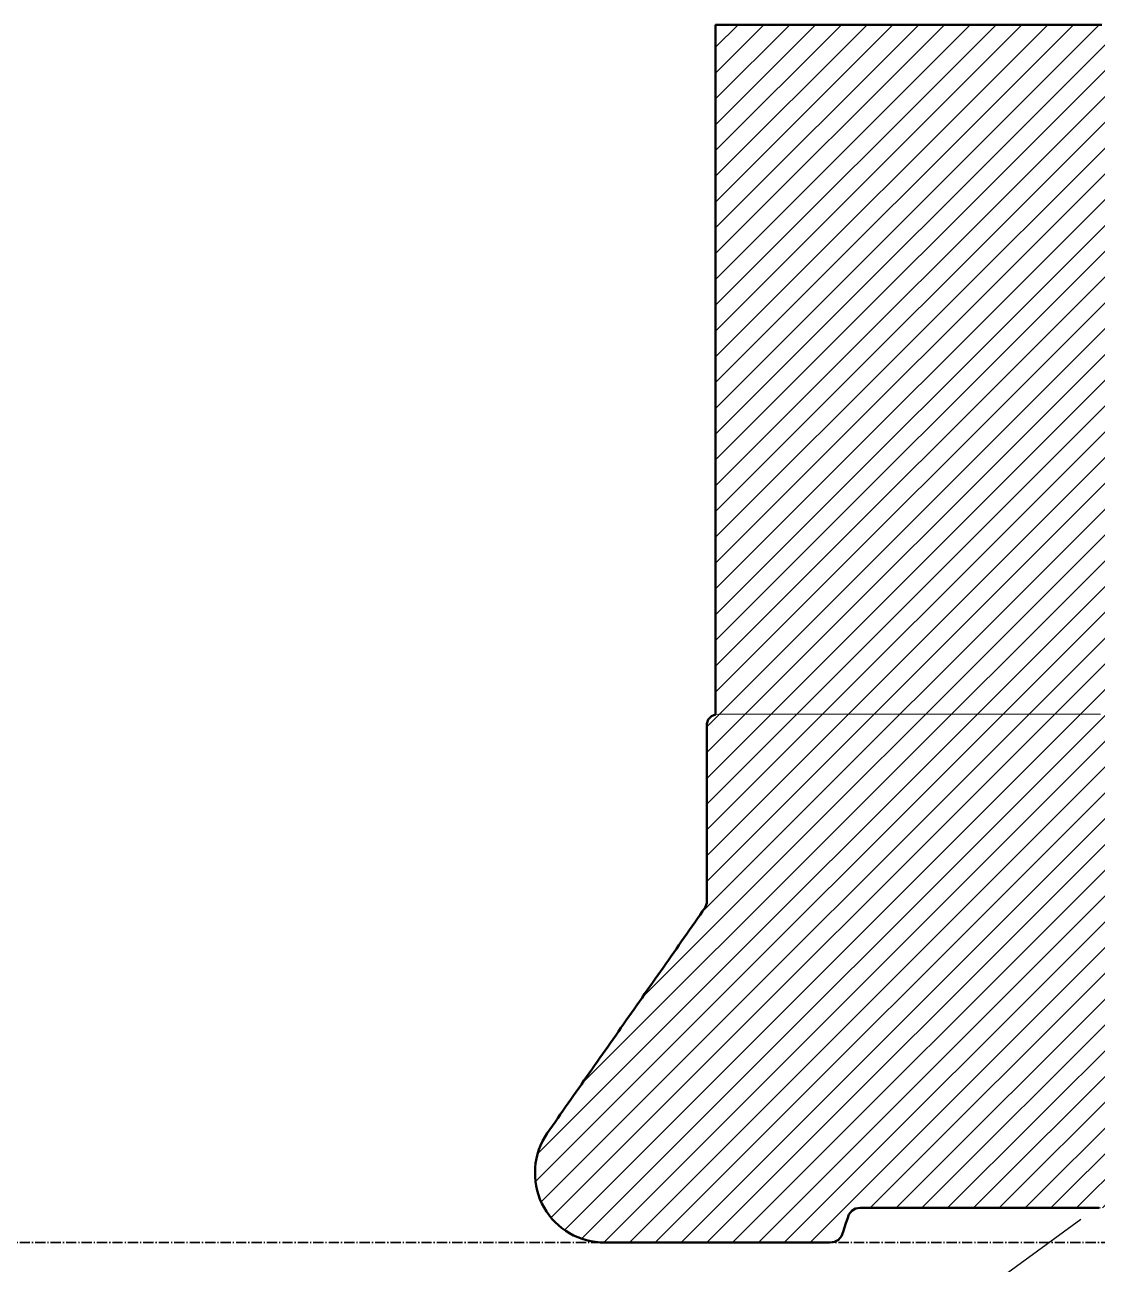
# Model space of a CAD drawing. Header units: millimetres. Extents: x 0 to 841, y 0 to 594.
# Drawn here: x 78.1 to 171.4, y 342.1 to 450 of the extents above; entities that cross this region are included whole.
import ezdxf

# ---------------------------------------------------------------- set-up
doc = ezdxf.new("R2010")
doc.units = ezdxf.units.MM
doc.header["$LTSCALE"] = 0.35
doc.linetypes.add('DASHDOT', pattern=[3.556, 2.54, -0.508, 0, -0.508])
doc.layers.add('09_РАЗМЕРЫ', color=7, linetype='CONTINUOUS')
for name, color, linetype, lineweight in [('20_ВИДИМЫЕ', 7, 'CONTINUOUS', 50), ('22_ТОНКИЕ', 7, 'CONTINUOUS', 18), ('23_ШТРИХОВКА', 7, 'CONTINUOUS', 18), ('26_РАЗЪЁМ', 7, 'DASHDOT', 35)]:
    doc.layers.add(name, color=color, linetype=linetype, lineweight=lineweight)

msp = doc.modelspace()

# ---------------------------------------------------------------- hatches: boundary and pattern name
at = {"layer": '23_ШТРИХОВКА'}
h = msp.add_hatch(dxfattribs=at)
h.set_pattern_fill('ANSI31', scale=0.5)
h.paths.add_polyline_path([(198.02, 347), (197.62, 347), (197.22, 347), (196.82, 347), (196.42, 347), (196.02, 347), (195.62, 347), (195.22, 347), (194.82, 347), (194.42, 347), (194.02, 347), (193.62, 347), (193.22, 347), (192.82, 347), (192.42, 347), (192.02, 347), (191.62, 347), (191.22, 347), (190.82, 347), (190.42, 347), (190.02, 347), (189.62, 347), (189.22, 347), (188.82, 347), (188.42, 347), (188.02, 347), (187.61, 347), (187.21, 347), (186.81, 347), (186.41, 347), (186.01, 347), (185.61, 347), (185.21, 347), (184.81, 347), (184.41, 347), (184.01, 347), (183.61, 347), (183.21, 347), (182.81, 347), (182.41, 347), (182.01, 347), (181.61, 347), (181.21, 347), (180.81, 347), (180.41, 347), (180.01, 347), (179.61, 347), (179.21, 347), (178.81, 347), (178.41, 347), (178.01, 347), (177.61, 347), (177.21, 347), (176.81, 347), (176.41, 347), (176.01, 347), (175.61, 347), (175.21, 347), (174.81, 347), (174.41, 347), (174.01, 347), (173.61, 347), (173.21, 347), (172.81, 347), (172.41, 347), (172.01, 347), (171.61, 347), (171.21, 347), (170.81, 347), (170.41, 347), (170.01, 347), (169.61, 347), (169.21, 347), (168.81, 347), (168.41, 347), (168.01, 347), (167.61, 347), (167.21, 347), (166.81, 347), (166.41, 347), (166.01, 347), (165.61, 347), (165.21, 347), (164.81, 347), (164.41, 347), (164.01, 347), (163.6, 347), (163.2, 347), (162.8, 347), (162.4, 347), (162, 347), (161.6, 347), (161.2, 347), (160.8, 347), (160.4, 347), (160, 347), (159.6, 347), (159.2, 347), (158.8, 347), (158.4, 347), (158, 347), (157.6, 347), (157.2, 347), (156.8, 347), (156.4, 347), (156, 347), (155.6, 347), (155.2, 347), (154.8, 347), (154.4, 347), (154, 347), (153.6, 347), (153.2, 347), (152.8, 347), (152.4, 347), (152, 347), (151.6, 347), (151.2, 347), (150.8, 347), (150.4, 346.95), (150.06, 346.75), (149.82, 346.43), (149.69, 346.06), (149.56, 345.68), (149.43, 345.3), (149.31, 344.92), (149.17, 344.54), (148.92, 344.23), (148.57, 344.04), (148.17, 344), (147.77, 344), (147.37, 344), (146.97, 344), (146.57, 344), (146.17, 344), (145.77, 344), (145.37, 344), (144.97, 344), (144.57, 344), (144.17, 344), (143.77, 344), (143.37, 344), (142.97, 344), (142.57, 344), (142.17, 344), (141.77, 344), (141.37, 344), (140.97, 344), (140.57, 344), (140.17, 344), (139.77, 344), (139.37, 344), (138.97, 344), (138.57, 344), (138.17, 344), (137.77, 344), (137.37, 344), (136.97, 344), (136.57, 344), (136.17, 344), (135.77, 344), (135.37, 344), (134.97, 344), (134.57, 344), (134.17, 344), (133.77, 344), (133.37, 344), (132.97, 344), (132.57, 344), (132.17, 344), (131.77, 344), (131.37, 344), (130.97, 344), (130.57, 344), (130.17, 344), (129.77, 344), (129.37, 344), (128.97, 344), (128.57, 344), (128.17, 344.01), (127.77, 344.04), (127.37, 344.11), (126.98, 344.2), (126.6, 344.31), (126.22, 344.45), (125.86, 344.61), (125.51, 344.8), (125.17, 345.01), (124.84, 345.24), (124.53, 345.5), (124.24, 345.77), (123.97, 346.07), (123.72, 346.38), (123.49, 346.7), (123.28, 347.05), (123.09, 347.4), (122.93, 347.77), (122.79, 348.14), (122.68, 348.53), (122.6, 348.92), (122.54, 349.31), (122.51, 349.71), (122.5, 350.11), (122.51, 350.51), (122.55, 350.91), (122.62, 351.3), (122.71, 351.69), (122.83, 352.08), (122.98, 352.45), (123.14, 352.81), (123.34, 353.16), (123.55, 353.5), (123.78, 353.83), (124.01, 354.16), (124.24, 354.48), (124.47, 354.81), (124.7, 355.14), (124.93, 355.47), (125.16, 355.8), (125.39, 356.12), (125.62, 356.45), (125.85, 356.78), (126.08, 357.11), (126.31, 357.43), (126.53, 357.76), (126.76, 358.09), (126.99, 358.42), (127.22, 358.75), (127.45, 359.07), (127.68, 359.4), (127.91, 359.73), (128.14, 360.06), (128.37, 360.38), (128.6, 360.71), (128.83, 361.04), (129.06, 361.37), (129.29, 361.7), (129.52, 362.02), (129.75, 362.35), (129.98, 362.68), (130.21, 363.01), (130.44, 363.34), (130.67, 363.66), (130.9, 363.99), (131.13, 364.32), (131.35, 364.65), (131.58, 364.97), (131.81, 365.3), (132.04, 365.63), (132.27, 365.96), (132.5, 366.29), (132.73, 366.61), (132.96, 366.94), (133.19, 367.27), (133.42, 367.6), (133.65, 367.92), (133.88, 368.25), (134.11, 368.58), (134.34, 368.91), (134.57, 369.24), (134.8, 369.56), (135.03, 369.89), (135.26, 370.22), (135.49, 370.55), (135.72, 370.87), (135.95, 371.2), (136.18, 371.53), (136.4, 371.86), (136.63, 372.19), (136.86, 372.51), (137.09, 372.84), (137.32, 373.17), (137.44, 373.53), (137.44, 373.93), (137.44, 374.33), (137.44, 374.73), (137.44, 375.13), (137.44, 375.53), (137.44, 375.93), (137.44, 376.33), (137.44, 376.73), (137.44, 377.13), (137.44, 377.53), (137.44, 377.93), (137.44, 378.33), (137.44, 378.73), (137.44, 379.13), (137.44, 379.53), (137.44, 379.93), (137.44, 380.33), (137.44, 380.73), (137.44, 381.13), (137.44, 381.53), (137.44, 381.93), (137.44, 382.33), (137.44, 382.74), (137.44, 383.14), (137.44, 383.54), (137.44, 383.94), (137.44, 384.34), (137.44, 384.74), (137.44, 385.14), (137.44, 385.54), (137.44, 385.94), (137.44, 386.34), (137.44, 386.74), (137.44, 387.14), (137.44, 387.54), (137.44, 387.94), (137.44, 388.34), (137.44, 388.74), (137.45, 389.14), (137.58, 389.51), (137.85, 389.81), (138.21, 389.97), (138.22, 390.37), (138.22, 390.77), (138.22, 391.17), (138.22, 391.57), (138.22, 391.97), (138.22, 392.37), (138.22, 392.77), (138.22, 393.17), (138.22, 393.57), (138.22, 393.97), (138.22, 394.37), (138.22, 394.77), (138.22, 395.17), (138.22, 395.57), (138.22, 395.97), (138.22, 396.37), (138.22, 396.77), (138.22, 397.17), (138.22, 397.57), (138.22, 397.97), (138.22, 398.37), (138.22, 398.77), (138.22, 399.17), (138.22, 399.57), (138.22, 399.97), (138.22, 400.37), (138.22, 400.77), (138.22, 401.17), (138.22, 401.57), (138.22, 401.97), (138.22, 402.37), (138.22, 402.77), (138.22, 403.17), (138.22, 403.57), (138.22, 403.97), (138.22, 404.37), (138.22, 404.77), (138.22, 405.17), (138.22, 405.57), (138.22, 405.97), (138.22, 406.37), (138.22, 406.77), (138.22, 407.17), (138.22, 407.57), (138.22, 407.97), (138.22, 408.37), (138.22, 408.78), (138.22, 409.18), (138.22, 409.58), (138.22, 409.98), (138.22, 410.38), (138.22, 410.78), (138.22, 411.18), (138.22, 411.58), (138.22, 411.98), (138.22, 412.38), (138.22, 412.78), (138.22, 413.18), (138.22, 413.58), (138.22, 413.98), (138.22, 414.38), (138.22, 414.78), (138.22, 415.18), (138.22, 415.58), (138.22, 415.98), (138.22, 416.38), (138.22, 416.78), (138.22, 417.18), (138.22, 417.58), (138.22, 417.98), (138.22, 418.38), (138.22, 418.78), (138.22, 419.18), (138.22, 419.58), (138.22, 419.98), (138.22, 420.38), (138.22, 420.78), (138.22, 421.18), (138.22, 421.58), (138.22, 421.98), (138.22, 422.38), (138.22, 422.78), (138.22, 423.18), (138.22, 423.58), (138.22, 423.98), (138.22, 424.38), (138.22, 424.78), (138.22, 425.18), (138.22, 425.58), (138.22, 425.98), (138.22, 426.38), (138.22, 426.78), (138.22, 427.18), (138.22, 427.58), (138.22, 427.98), (138.22, 428.38), (138.22, 428.78), (138.22, 429.18), (138.22, 429.58), (138.22, 429.98), (138.22, 430.38), (138.22, 430.78), (138.22, 431.18), (138.22, 431.58), (138.22, 431.98), (138.22, 432.38), (138.22, 432.79), (138.22, 433.19), (138.22, 433.59), (138.22, 433.99), (138.22, 434.39), (138.22, 434.79), (138.22, 435.19), (138.22, 435.59), (138.22, 435.99), (138.22, 436.39), (138.22, 436.79), (138.22, 437.19), (138.22, 437.59), (138.22, 437.99), (138.22, 438.39), (138.22, 438.79), (138.22, 439.19), (138.22, 439.59), (138.22, 439.99), (138.22, 440.39), (138.22, 440.79), (138.22, 441.19), (138.22, 441.59), (138.22, 441.99), (138.22, 442.39), (138.22, 442.79), (138.22, 443.19), (138.22, 443.59), (138.22, 443.99), (138.22, 444.39), (138.22, 444.79), (138.22, 445.19), (138.22, 445.59), (138.22, 445.99), (138.22, 446.39), (138.22, 446.79), (138.22, 447.19), (138.22, 447.59), (138.22, 447.99), (138.22, 448.39), (138.22, 448.79), (138.22, 449.19), (138.22, 449.59), (138.22, 449.99), (138.61, 450), (139.01, 450), (139.41, 450), (139.81, 450), (140.21, 450), (140.61, 450), (141.01, 450), (141.41, 450), (141.81, 450), (142.21, 450), (142.61, 450), (143.01, 450), (143.41, 450), (143.81, 450), (144.21, 450), (144.62, 450), (145.02, 450), (145.42, 450), (145.82, 450), (146.22, 450), (146.62, 450), (147.02, 450), (147.42, 450), (147.82, 450), (148.22, 450), (148.62, 450), (149.02, 450), (149.42, 450), (149.82, 450), (150.22, 450), (150.62, 450), (151.02, 450), (151.42, 450), (151.82, 450), (152.22, 450), (152.62, 450), (153.02, 450), (153.42, 450), (153.82, 450), (154.22, 450), (154.62, 450), (155.02, 450), (155.42, 450), (155.82, 450), (156.22, 450), (156.62, 450), (157.02, 450), (157.42, 450), (157.82, 450), (158.22, 450), (158.62, 450), (159.02, 450), (159.42, 450), (159.82, 450), (160.22, 450), (160.62, 450), (161.02, 450), (161.42, 450), (161.82, 450), (162.22, 450), (162.62, 450), (163.02, 450), (163.42, 450), (163.82, 450), (164.22, 450), (164.62, 450), (165.02, 450), (165.42, 450), (165.82, 450), (166.22, 450), (166.62, 450), (167.02, 450), (167.42, 450), (167.82, 450), (168.23, 450), (168.63, 450), (169.03, 450), (169.43, 450), (169.83, 450), (170.23, 450), (170.63, 450), (171.03, 450), (171.43, 450), (171.83, 450), (172.23, 450), (172.63, 450), (173.03, 450), (173.43, 450), (173.83, 450), (174.23, 450), (174.63, 450), (175.03, 450), (175.22, 449.79), (175.22, 449.39), (175.22, 448.99), (175.22, 448.59), (175.22, 448.19), (175.22, 447.79), (175.22, 447.39), (175.22, 446.99), (175.22, 446.59), (175.22, 446.19), (175.22, 445.79), (175.22, 445.39), (175.22, 444.99), (175.22, 444.59), (175.22, 444.19), (175.22, 443.79), (175.22, 443.39), (175.22, 442.99), (175.22, 442.59), (175.22, 442.19), (175.22, 441.79), (175.22, 441.39), (175.22, 440.99), (175.22, 440.59), (175.22, 440.19), (175.22, 439.79), (175.22, 439.39), (175.22, 438.99), (175.22, 438.59), (175.22, 438.19), (175.22, 437.79), (175.22, 437.39), (175.22, 436.99), (175.22, 436.59), (175.22, 436.19), (175.22, 435.79), (175.22, 435.39), (175.22, 434.99), (175.22, 434.59), (175.22, 434.19), (175.22, 433.79), (175.22, 433.39), (175.22, 432.98), (175.22, 432.58), (175.22, 432.18), (175.22, 431.78), (175.22, 431.38), (175.22, 430.98), (175.22, 430.58), (175.22, 430.18), (175.22, 429.78), (175.22, 429.38), (175.22, 428.98), (175.22, 428.58), (175.22, 428.18), (175.22, 427.78), (175.22, 427.38), (175.22, 426.98), (175.22, 426.58), (175.22, 426.18), (175.22, 425.78), (175.22, 425.38), (175.22, 424.98), (175.22, 424.58), (175.22, 424.18), (175.22, 423.78), (175.22, 423.38), (175.22, 422.98), (175.22, 422.58), (175.22, 422.18), (175.22, 421.78), (175.22, 421.38), (175.22, 420.98), (175.22, 420.58), (175.22, 420.18), (175.22, 419.78), (175.22, 419.38), (175.22, 418.98), (175.22, 418.58), (175.22, 418.18), (175.22, 417.78), (175.22, 417.38), (175.22, 416.98), (175.22, 416.58), (175.22, 416.18), (175.22, 415.78), (175.22, 415.38), (175.22, 414.98), (175.22, 414.58), (175.22, 414.18), (175.22, 413.78), (175.22, 413.38), (175.22, 412.98), (175.22, 412.58), (175.22, 412.18), (175.22, 411.78), (175.22, 411.38), (175.22, 410.98), (175.22, 410.58), (175.22, 410.18), (175.22, 409.78), (175.22, 409.37), (175.22, 408.97), (175.22, 408.57), (175.22, 408.17), (175.22, 407.77), (175.22, 407.37), (175.22, 406.97), (175.22, 406.57), (175.22, 406.17), (175.22, 405.77), (175.22, 405.37), (175.22, 404.97), (175.22, 404.57), (175.22, 404.17), (175.22, 403.77), (175.22, 403.37), (175.22, 402.97), (175.22, 402.57), (175.22, 402.17), (175.22, 401.77), (175.22, 401.37), (175.22, 400.97), (175.22, 400.57), (175.22, 400.17), (175.22, 399.77), (175.22, 399.37), (175.22, 398.97), (175.22, 398.57), (175.22, 398.17), (175.22, 397.77), (175.22, 397.37), (175.22, 396.97), (175.22, 396.57), (175.22, 396.17), (175.22, 395.77), (175.22, 395.37), (175.22, 394.97), (175.22, 394.57), (175.22, 394.17), (175.22, 393.77), (175.22, 393.37), (175.22, 392.97), (175.22, 392.57), (175.22, 392.17), (175.22, 391.77), (175.22, 391.37), (175.22, 390.97), (175.22, 390.57), (175.22, 390.17), (175.45, 390), (175.85, 390), (176.18, 390.18), (176.46, 390.46), (176.75, 390.75), (177.03, 391.03), (177.31, 391.31), (177.59, 391.59), (177.88, 391.88), (178.16, 392.16), (178.44, 392.44), (178.73, 392.73), (179.01, 393.01), (179.29, 393.29), (179.57, 393.57), (179.86, 393.86), (180, 394.2), (180, 394.6), (180, 395), (180, 395.4), (180, 395.8), (180, 396.2), (180, 396.6), (180, 397), (180, 397.4), (180, 397.8), (180, 398.2), (180, 398.6), (180, 399), (180, 399.4), (180, 399.8), (180, 400.2), (180, 400.6), (180, 401), (180, 401.4), (180, 401.8), (180, 402.2), (180, 402.6), (180, 403), (180, 403.4), (180, 403.8), (180, 404.2), (180, 404.6), (180, 405), (180, 405.4), (180, 405.8), (180, 406.2), (180, 406.6), (180, 407), (180, 407.4), (180, 407.8), (180, 408.21), (180, 408.61), (180, 409.01), (180, 409.41), (180, 409.81), (180, 410.21), (180, 410.61), (180, 411.01), (180, 411.41), (180, 411.81), (180, 412.21), (180, 412.61), (180, 413.01), (180, 413.41), (180, 413.81), (180, 414.21), (180, 414.61), (180, 415.01), (180, 415.41), (180, 415.81), (180, 416.21), (180, 416.61), (180, 417.01), (180, 417.41), (180, 417.81), (180.15, 418.15), (180.43, 418.43), (180.71, 418.71), (181, 419), (181.28, 419.28), (181.56, 419.56), (181.85, 419.85), (182.18, 420), (182.58, 420), (182.98, 420), (183.38, 420), (183.78, 420), (184.18, 420), (184.58, 420), (184.98, 420), (185.38, 420), (185.78, 420), (186.18, 420), (186.58, 420), (186.98, 420), (187.38, 420), (187.78, 420), (188.18, 420), (188.58, 420), (188.98, 420), (189.38, 420), (189.79, 420), (190.19, 420), (190.59, 420), (190.99, 420), (191.39, 420), (191.79, 420), (192.19, 420), (192.59, 420), (192.99, 420), (193.39, 420), (193.79, 420), (194.19, 420), (194.59, 420), (194.99, 420), (195.39, 420), (195.79, 420), (196.19, 420), (196.59, 420), (196.99, 420), (197.39, 420), (197.79, 420), (198.19, 420), (198.59, 420), (198.82, 419.83), (198.82, 419.43), (198.82, 419.03), (198.82, 418.63), (198.82, 418.23), (198.82, 417.83), (198.82, 417.43), (198.82, 417.03), (198.82, 416.63), (198.82, 416.23), (198.82, 415.83), (198.82, 415.43), (198.82, 415.03), (198.82, 414.63), (198.82, 414.23), (198.82, 413.83), (198.82, 413.43), (198.82, 413.03), (198.82, 412.63), (198.82, 412.23), (198.82, 411.83), (198.82, 411.43), (198.82, 411.03), (198.82, 410.63), (198.82, 410.23), (198.82, 409.83), (198.82, 409.43), (198.82, 409.03), (198.82, 408.63), (198.82, 408.23), (198.82, 407.83), (198.82, 407.43), (198.82, 407.03), (198.82, 406.63), (198.82, 406.22), (198.82, 405.82), (198.82, 405.42), (198.82, 405.02), (198.82, 404.62), (198.82, 404.22), (198.82, 403.82), (198.82, 403.42), (198.82, 403.02), (198.82, 402.62), (198.82, 402.22), (198.82, 401.82), (198.82, 401.42), (198.82, 401.02), (198.82, 400.62), (198.82, 400.22), (198.82, 399.82), (198.82, 399.42), (198.82, 399.02), (198.82, 398.62), (198.82, 398.22), (198.82, 397.82), (198.82, 397.42), (198.82, 397.02), (198.82, 396.62), (198.82, 396.22), (198.82, 395.82), (198.82, 395.42), (198.82, 395.02), (198.82, 394.62), (198.82, 394.22), (198.82, 393.82), (198.82, 393.42), (198.82, 393.02), (198.82, 392.62), (198.82, 392.22), (198.82, 391.82), (198.82, 391.42), (198.82, 391.02), (198.82, 390.62), (198.82, 390.22), (198.82, 389.82), (198.82, 389.42), (198.82, 389.02), (198.82, 388.62), (198.82, 388.22), (198.82, 387.82), (198.82, 387.42), (198.82, 387.02), (198.82, 386.62), (198.82, 386.22), (198.82, 385.82), (198.82, 385.42), (198.82, 385.02), (198.82, 384.62), (198.82, 384.22), (198.82, 383.82), (198.82, 383.42), (198.82, 383.02), (198.82, 382.61), (198.82, 382.21), (198.82, 381.81), (198.82, 381.41), (198.82, 381.01), (198.82, 380.61), (198.82, 380.21), (198.82, 379.81), (198.82, 379.41), (198.82, 379.01), (198.82, 378.61), (198.82, 378.21), (198.82, 377.81), (198.82, 377.41), (198.82, 377.01), (198.82, 376.61), (198.82, 376.21), (198.82, 375.81), (198.82, 375.41), (198.82, 375.01), (198.82, 374.61), (198.82, 374.21), (198.82, 373.81), (198.82, 373.41), (198.82, 373.01), (198.82, 372.61), (198.82, 372.21), (198.82, 371.81), (198.82, 371.41), (198.82, 371.01), (198.82, 370.61), (198.82, 370.21), (198.82, 369.81), (198.82, 369.41), (198.82, 369.01), (198.82, 368.61), (198.82, 368.21), (198.82, 367.81), (198.82, 367.41), (198.82, 367.01), (198.82, 366.61), (198.82, 366.21), (198.82, 365.81), (198.82, 365.41), (198.82, 365.01), (198.82, 364.61), (198.82, 364.21), (198.82, 363.81), (198.82, 363.41), (198.82, 363.01), (198.82, 362.61), (198.82, 362.21), (198.82, 361.81), (198.82, 361.41), (198.82, 361.01), (198.82, 360.61), (198.82, 360.21), (198.82, 359.81), (198.82, 359.41), (198.82, 359.01), (198.82, 358.6), (198.82, 358.2), (198.82, 357.8), (198.82, 357.4), (198.82, 357), (198.82, 356.6), (198.82, 356.2), (198.82, 355.8), (198.82, 355.4), (198.82, 355), (198.82, 354.6), (198.82, 354.2), (198.82, 353.8), (198.82, 353.4), (198.82, 353), (198.82, 352.6), (198.82, 352.2), (198.82, 351.8), (198.82, 351.4), (198.82, 351), (198.82, 350.6), (198.82, 350.2), (198.82, 349.8), (198.82, 349.4), (198.82, 349), (198.82, 348.6), (198.82, 348.2), (198.82, 347.8), (198.82, 347.4), (198.82, 347), (198.42, 347)])

# ---------------------------------------------------------------- linework, layer by layer
at = {"layer": '09_РАЗМЕРЫ'}
msp.add_line((170, 346), (100, 295), dxfattribs=at)
at = {"layer": '20_ВИДИМЫЕ'}
msp.add_lwpolyline([(171.61, 347), (171.21, 347), (170.81, 347), (170.41, 347), (170.01, 347), (169.61, 347), (169.21, 347), (168.81, 347), (168.41, 347), (168.01, 347), (167.61, 347), (167.21, 347), (166.81, 347), (166.41, 347), (166.01, 347), (165.61, 347), (165.21, 347), (164.81, 347), (164.41, 347), (164.01, 347), (163.6, 347), (163.2, 347), (162.8, 347), (162.4, 347), (162, 347), (161.6, 347), (161.2, 347), (160.8, 347), (160.4, 347), (160, 347), (159.6, 347), (159.2, 347), (158.8, 347), (158.4, 347), (158, 347), (157.6, 347), (157.2, 347), (156.8, 347), (156.4, 347), (156, 347), (155.6, 347), (155.2, 347), (154.8, 347), (154.4, 347), (154, 347), (153.6, 347), (153.2, 347), (152.8, 347), (152.4, 347), (152, 347), (151.6, 347), (151.2, 347), (150.8, 347), (150.4, 346.95), (150.06, 346.75), (149.82, 346.43), (149.69, 346.06), (149.56, 345.68), (149.43, 345.3), (149.31, 344.92), (149.17, 344.54), (148.92, 344.23), (148.57, 344.04), (148.17, 344), (147.77, 344), (147.37, 344), (146.97, 344), (146.57, 344), (146.17, 344), (145.77, 344), (145.37, 344), (144.97, 344), (144.57, 344), (144.17, 344), (143.77, 344), (143.37, 344), (142.97, 344), (142.57, 344), (142.17, 344), (141.77, 344), (141.37, 344), (140.97, 344), (140.57, 344), (140.17, 344), (139.77, 344), (139.37, 344), (138.97, 344), (138.57, 344), (138.17, 344), (137.77, 344), (137.37, 344), (136.97, 344), (136.57, 344), (136.17, 344), (135.77, 344), (135.37, 344), (134.97, 344), (134.57, 344), (134.17, 344), (133.77, 344), (133.37, 344), (132.97, 344), (132.57, 344), (132.17, 344), (131.77, 344), (131.37, 344), (130.97, 344), (130.57, 344), (130.17, 344), (129.77, 344), (129.37, 344), (128.97, 344), (128.57, 344), (128.17, 344.01), (127.77, 344.04), (127.37, 344.11), (126.98, 344.2), (126.6, 344.31), (126.22, 344.45), (125.86, 344.61), (125.51, 344.8), (125.17, 345.01), (124.84, 345.24), (124.53, 345.5), (124.24, 345.77), (123.97, 346.07), (123.72, 346.38), (123.49, 346.7), (123.28, 347.05), (123.09, 347.4), (122.93, 347.77), (122.79, 348.14), (122.68, 348.53), (122.6, 348.92), (122.54, 349.31), (122.51, 349.71), (122.5, 350.11), (122.51, 350.51), (122.55, 350.91), (122.62, 351.3), (122.71, 351.69), (122.83, 352.08), (122.98, 352.45), (123.14, 352.81), (123.34, 353.16), (123.55, 353.5), (123.78, 353.83), (124.01, 354.16), (124.24, 354.48), (124.47, 354.81), (124.7, 355.14), (124.93, 355.47), (125.16, 355.8), (125.39, 356.12), (125.62, 356.45), (125.85, 356.78), (126.08, 357.11), (126.31, 357.43), (126.53, 357.76), (126.76, 358.09), (126.99, 358.42), (127.22, 358.75), (127.45, 359.07), (127.68, 359.4), (127.91, 359.73), (128.14, 360.06), (128.37, 360.38), (128.6, 360.71), (128.83, 361.04), (129.06, 361.37), (129.29, 361.7), (129.52, 362.02), (129.75, 362.35), (129.98, 362.68), (130.21, 363.01), (130.44, 363.34), (130.67, 363.66), (130.9, 363.99), (131.13, 364.32), (131.35, 364.65), (131.58, 364.97), (131.81, 365.3), (132.04, 365.63), (132.27, 365.96), (132.5, 366.29), (132.73, 366.61), (132.96, 366.94), (133.19, 367.27), (133.42, 367.6), (133.65, 367.92), (133.88, 368.25), (134.11, 368.58), (134.34, 368.91), (134.57, 369.24), (134.8, 369.56), (135.03, 369.89), (135.26, 370.22), (135.49, 370.55), (135.72, 370.87), (135.95, 371.2), (136.18, 371.53), (136.4, 371.86), (136.63, 372.19), (136.86, 372.51), (137.09, 372.84), (137.32, 373.17), (137.44, 373.53), (137.44, 373.93), (137.44, 374.33), (137.44, 374.73), (137.44, 375.13), (137.44, 375.53), (137.44, 375.93), (137.44, 376.33), (137.44, 376.73), (137.44, 377.13), (137.44, 377.53), (137.44, 377.93), (137.44, 378.33), (137.44, 378.73), (137.44, 379.13), (137.44, 379.53), (137.44, 379.93), (137.44, 380.33), (137.44, 380.73), (137.44, 381.13), (137.44, 381.53), (137.44, 381.93), (137.44, 382.33), (137.44, 382.74), (137.44, 383.14), (137.44, 383.54), (137.44, 383.94), (137.44, 384.34), (137.44, 384.74), (137.44, 385.14), (137.44, 385.54), (137.44, 385.94), (137.44, 386.34), (137.44, 386.74), (137.44, 387.14), (137.44, 387.54), (137.44, 387.94), (137.44, 388.34), (137.44, 388.74), (137.45, 389.14), (137.58, 389.51), (137.85, 389.81), (138.21, 389.97), (138.22, 390.37), (138.22, 390.77), (138.22, 391.17), (138.22, 391.57), (138.22, 391.97), (138.22, 392.37), (138.22, 392.77), (138.22, 393.17), (138.22, 393.57), (138.22, 393.97), (138.22, 394.37), (138.22, 394.77), (138.22, 395.17), (138.22, 395.57), (138.22, 395.97), (138.22, 396.37), (138.22, 396.77), (138.22, 397.17), (138.22, 397.57), (138.22, 397.97), (138.22, 398.37), (138.22, 398.77), (138.22, 399.17), (138.22, 399.57), (138.22, 399.97), (138.22, 400.37), (138.22, 400.77), (138.22, 401.17), (138.22, 401.57), (138.22, 401.97), (138.22, 402.37), (138.22, 402.77), (138.22, 403.17), (138.22, 403.57), (138.22, 403.97), (138.22, 404.37), (138.22, 404.77), (138.22, 405.17), (138.22, 405.57), (138.22, 405.97), (138.22, 406.37), (138.22, 406.77), (138.22, 407.17), (138.22, 407.57), (138.22, 407.97), (138.22, 408.37), (138.22, 408.78), (138.22, 409.18), (138.22, 409.58), (138.22, 409.98), (138.22, 410.38), (138.22, 410.78), (138.22, 411.18), (138.22, 411.58), (138.22, 411.98), (138.22, 412.38), (138.22, 412.78), (138.22, 413.18), (138.22, 413.58), (138.22, 413.98), (138.22, 414.38), (138.22, 414.78), (138.22, 415.18), (138.22, 415.58), (138.22, 415.98), (138.22, 416.38), (138.22, 416.78), (138.22, 417.18), (138.22, 417.58), (138.22, 417.98), (138.22, 418.38), (138.22, 418.78), (138.22, 419.18), (138.22, 419.58), (138.22, 419.98), (138.22, 420.38), (138.22, 420.78), (138.22, 421.18), (138.22, 421.58), (138.22, 421.98), (138.22, 422.38), (138.22, 422.78), (138.22, 423.18), (138.22, 423.58), (138.22, 423.98), (138.22, 424.38), (138.22, 424.78), (138.22, 425.18), (138.22, 425.58), (138.22, 425.98), (138.22, 426.38), (138.22, 426.78), (138.22, 427.18), (138.22, 427.58), (138.22, 427.98), (138.22, 428.38), (138.22, 428.78), (138.22, 429.18), (138.22, 429.58), (138.22, 429.98), (138.22, 430.38), (138.22, 430.78), (138.22, 431.18), (138.22, 431.58), (138.22, 431.98), (138.22, 432.38), (138.22, 432.79), (138.22, 433.19), (138.22, 433.59), (138.22, 433.99), (138.22, 434.39), (138.22, 434.79), (138.22, 435.19), (138.22, 435.59), (138.22, 435.99), (138.22, 436.39), (138.22, 436.79), (138.22, 437.19), (138.22, 437.59), (138.22, 437.99), (138.22, 438.39), (138.22, 438.79), (138.22, 439.19), (138.22, 439.59), (138.22, 439.99), (138.22, 440.39), (138.22, 440.79), (138.22, 441.19), (138.22, 441.59), (138.22, 441.99), (138.22, 442.39), (138.22, 442.79), (138.22, 443.19), (138.22, 443.59), (138.22, 443.99), (138.22, 444.39), (138.22, 444.79), (138.22, 445.19), (138.22, 445.59), (138.22, 445.99), (138.22, 446.39), (138.22, 446.79), (138.22, 447.19), (138.22, 447.59), (138.22, 447.99), (138.22, 448.39), (138.22, 448.79), (138.22, 449.19), (138.22, 449.59), (138.22, 449.99), (138.61, 450), (139.01, 450), (139.41, 450), (139.81, 450), (140.21, 450), (140.61, 450), (141.01, 450), (141.41, 450), (141.81, 450), (142.21, 450), (142.61, 450), (143.01, 450), (143.41, 450), (143.81, 450), (144.21, 450), (144.62, 450), (145.02, 450), (145.42, 450), (145.82, 450), (146.22, 450), (146.62, 450), (147.02, 450), (147.42, 450), (147.82, 450), (148.22, 450), (148.62, 450), (149.02, 450), (149.42, 450), (149.82, 450), (150.22, 450), (150.62, 450), (151.02, 450), (151.42, 450), (151.82, 450), (152.22, 450), (152.62, 450), (153.02, 450), (153.42, 450), (153.82, 450), (154.22, 450), (154.62, 450), (155.02, 450), (155.42, 450), (155.82, 450), (156.22, 450), (156.62, 450), (157.02, 450), (157.42, 450), (157.82, 450), (158.22, 450), (158.62, 450), (159.02, 450), (159.42, 450), (159.82, 450), (160.22, 450), (160.62, 450), (161.02, 450), (161.42, 450), (161.82, 450), (162.22, 450), (162.62, 450), (163.02, 450), (163.42, 450), (163.82, 450), (164.22, 450), (164.62, 450), (165.02, 450), (165.42, 450), (165.82, 450), (166.22, 450), (166.62, 450), (167.02, 450), (167.42, 450), (167.82, 450), (168.23, 450), (168.63, 450), (169.03, 450), (169.43, 450), (169.83, 450), (170.23, 450), (170.63, 450), (171.03, 450), (171.43, 450), (171.83, 450)], dxfattribs=at)
at = {"layer": '22_ТОНКИЕ'}
msp.add_lwpolyline([(171.71, 347), (171.31, 347), (170.91, 347), (170.51, 347), (170.11, 347), (169.71, 347), (169.31, 347), (168.91, 347), (168.51, 347), (168.11, 347), (167.71, 347), (167.31, 347), (166.91, 347), (166.51, 347), (166.11, 347), (165.71, 347), (165.31, 347), (164.91, 347), (164.51, 347), (164.11, 347), (163.71, 347), (163.31, 347), (162.91, 347), (162.51, 347), (162.11, 347), (161.71, 347), (161.31, 347), (160.91, 347), (160.51, 347), (160.11, 347), (159.71, 347), (159.31, 347), (158.91, 347), (158.51, 347), (158.11, 347), (157.71, 347), (157.31, 347), (156.91, 347), (156.51, 347), (156.11, 347), (155.71, 347), (155.31, 347), (154.91, 347), (154.51, 347), (154.11, 347), (153.71, 347), (153.31, 347), (152.91, 347), (152.51, 347), (152.1, 347), (151.7, 347), (151.3, 347), (150.9, 347), (150.51, 346.98), (150.14, 346.82), (149.87, 346.53), (149.72, 346.16), (149.59, 345.78), (149.47, 345.4), (149.34, 345.02), (149.21, 344.64), (149, 344.3), (148.67, 344.08), (148.28, 344), (147.88, 344), (147.88, 344), (147.48, 344), (147.08, 344), (146.68, 344), (146.28, 344), (145.88, 344), (145.48, 344), (145.08, 344), (144.68, 344), (144.28, 344), (143.88, 344), (143.48, 344), (143.08, 344), (142.68, 344), (142.28, 344), (141.88, 344), (141.48, 344), (141.08, 344), (140.68, 344), (140.28, 344), (139.87, 344), (139.47, 344), (139.07, 344), (138.67, 344), (138.27, 344), (137.87, 344), (137.47, 344), (137.07, 344), (136.67, 344), (136.27, 344), (135.87, 344), (135.47, 344), (135.07, 344), (134.67, 344), (134.27, 344), (133.87, 344), (133.47, 344), (133.07, 344), (132.67, 344), (132.27, 344), (131.87, 344), (131.47, 344), (131.07, 344), (130.67, 344), (130.27, 344), (129.87, 344), (129.47, 344), (129.07, 344), (128.67, 344), (128.27, 344), (127.87, 344.03), (127.47, 344.09), (127.08, 344.17), (126.7, 344.28), (126.32, 344.41), (125.95, 344.57), (125.59, 344.75), (125.25, 344.96), (124.92, 345.18), (124.61, 345.43), (124.31, 345.7), (124.04, 345.99), (123.78, 346.3), (123.54, 346.62), (123.33, 346.96), (123.14, 347.31), (122.97, 347.67), (122.83, 348.05), (122.71, 348.43), (122.62, 348.82), (122.55, 349.21), (122.51, 349.61), (122.5, 350.01), (122.51, 350.41), (122.54, 350.81), (122.6, 351.21), (122.69, 351.6), (122.8, 351.98), (122.94, 352.36), (123.1, 352.72), (123.29, 353.08), (123.49, 353.42), (123.72, 353.75), (123.95, 354.07), (124.18, 354.4), (124.41, 354.73), (124.64, 355.06), (124.87, 355.39), (125.1, 355.71), (125.33, 356.04), (125.56, 356.37), (125.79, 356.7), (126.02, 357.02), (126.25, 357.35), (126.48, 357.68), (126.71, 358.01), (126.94, 358.34), (127.17, 358.66), (127.4, 358.99), (127.62, 359.32), (127.85, 359.65), (128.08, 359.97), (128.31, 360.3), (128.54, 360.63), (128.77, 360.96), (129, 361.29), (129.23, 361.61), (129.46, 361.94), (129.69, 362.27), (129.92, 362.6), (130.15, 362.93), (130.38, 363.25), (130.61, 363.58), (130.84, 363.91), (131.07, 364.24), (131.3, 364.56), (131.53, 364.89), (131.76, 365.22), (131.99, 365.55), (132.22, 365.88), (132.45, 366.2), (132.67, 366.53), (132.9, 366.86), (133.13, 367.19), (133.36, 367.51), (133.59, 367.84), (133.82, 368.17), (134.05, 368.5), (134.28, 368.83), (134.51, 369.15), (134.74, 369.48), (134.97, 369.81), (135.2, 370.14), (135.43, 370.47), (135.66, 370.79), (135.89, 371.12), (136.12, 371.45), (136.35, 371.78), (136.58, 372.1), (136.81, 372.43), (137.04, 372.76), (137.27, 373.09), (137.44, 373.43), (137.44, 373.83), (137.44, 374.23), (137.44, 374.63), (137.44, 375.03), (137.44, 375.43), (137.44, 375.83), (137.44, 376.23), (137.44, 376.63), (137.44, 377.03), (137.44, 377.43), (137.44, 377.83), (137.44, 378.23), (137.44, 378.64), (137.44, 379.04), (137.44, 379.44), (137.44, 379.84), (137.44, 380.24), (137.44, 380.64), (137.44, 381.04), (137.44, 381.44), (137.44, 381.84), (137.44, 382.24), (137.44, 382.64), (137.44, 383.04), (137.44, 383.44), (137.44, 383.84), (137.44, 384.24), (137.44, 384.64), (137.44, 385.04), (137.44, 385.44), (137.44, 385.84), (137.44, 386.24), (137.44, 386.64), (137.44, 387.04), (137.44, 387.44), (137.44, 387.84), (137.44, 388.24), (137.44, 388.64), (137.44, 389.04), (137.54, 389.43), (137.78, 389.75), (138.12, 389.95), (138.51, 390), (138.91, 390), (139.31, 390), (139.71, 390), (140.11, 390), (140.51, 390), (140.91, 390), (141.31, 390), (141.72, 390), (142.12, 390), (142.52, 390), (142.92, 390), (143.32, 390), (143.72, 390), (144.12, 390), (144.52, 390), (144.92, 390), (145.32, 390), (145.72, 390), (146.12, 390), (146.52, 390), (146.92, 390), (147.32, 390), (147.72, 390), (148.12, 390), (148.52, 390), (148.92, 390), (149.32, 390), (149.72, 390), (150.12, 390), (150.52, 390), (150.92, 390), (151.32, 390), (151.72, 390), (152.12, 390), (152.52, 390), (152.92, 390), (153.32, 390), (153.72, 390), (154.12, 390), (154.52, 390), (154.92, 390), (155.32, 390), (155.72, 390), (156.12, 390), (156.52, 390), (156.92, 390), (157.32, 390), (157.72, 390), (158.12, 390), (158.52, 390), (158.92, 390), (159.32, 390), (159.72, 390), (160.12, 390), (160.52, 390), (160.92, 390), (161.33, 390), (161.73, 390), (162.13, 390), (162.53, 390), (162.93, 390), (163.33, 390), (163.73, 390), (164.13, 390), (164.53, 390), (164.93, 390), (165.33, 390), (165.73, 390), (166.13, 390), (166.53, 390), (166.93, 390), (167.33, 390), (167.73, 390), (168.13, 390), (168.53, 390), (168.93, 390), (169.33, 390), (169.73, 390), (170.13, 390), (170.53, 390), (170.93, 390), (171.33, 390), (171.73, 390)], dxfattribs=at)
at = {"layer": '26_РАЗЪЁМ'}
msp.add_line((40, 344), (385, 344), dxfattribs=at)

doc.saveas('drawing.dxf')
